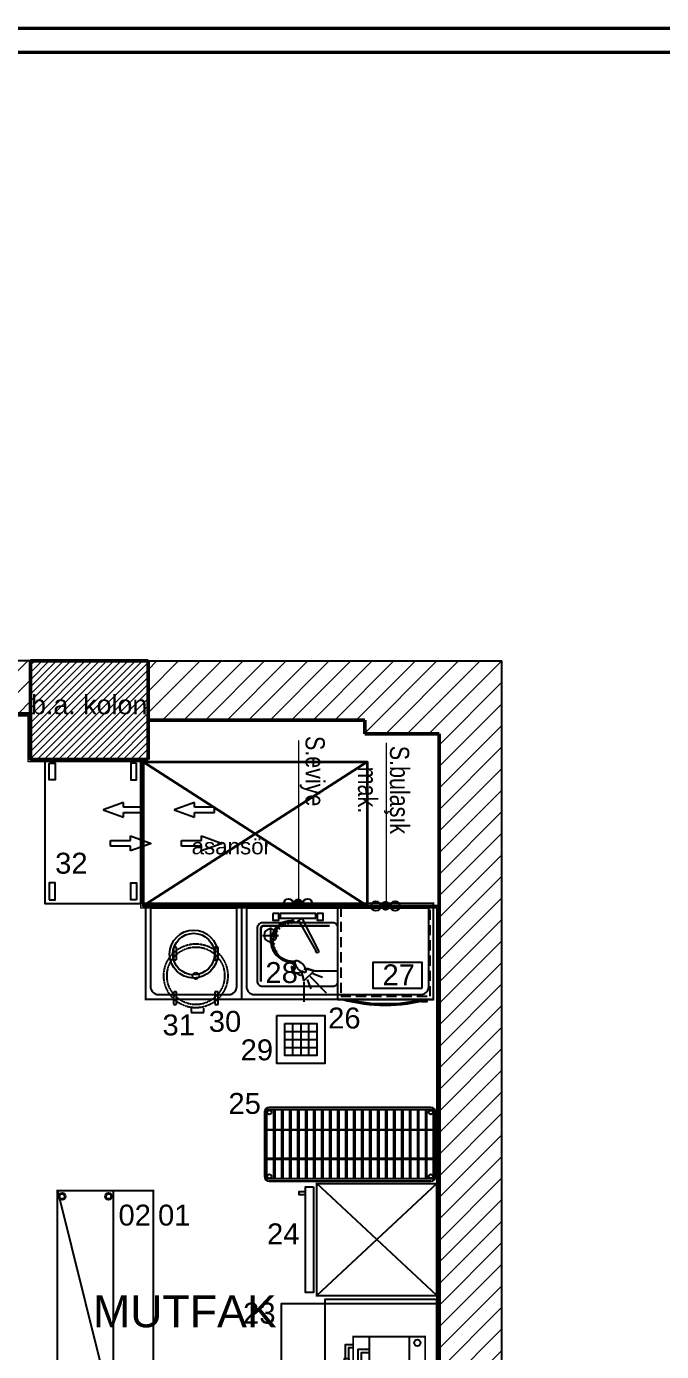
# Model space of a CAD drawing. Header units: millimetres. Extents: x 54215 to 67697, y 23496 to 56611.
# Drawn here: x 61614 to 62011, y 45025 to 45853 of the extents above; entities that cross this region are included whole.
import ezdxf
from ezdxf.enums import TextEntityAlignment as Align

# ---------------------------------------------------------------- set-up
doc = ezdxf.new("R2010")
doc.units = ezdxf.units.MM
for name, pattern in [('DASHDOT', [1, 0.5, -0.25, 0, -0.25]), ('DASHED', [19.05, 12.7, -6.35]), ('HIDDEN', [0.375, 0.25, -0.125])]:
    doc.linetypes.add(name, pattern=pattern)
for name, color, linetype, lineweight in [('- 0.09', 9, 'Continuous', 9), ('- 0.50', 30, 'Continuous', 50), ('END.MUTFAK', 135, 'Continuous', 25), ('no3_duvar kaplama', 8, 'Continuous', 0), ('no3_duvar mevcut', 4, 'Continuous', 35), ('no3_soğuk oda duvar', 163, 'Continuous', 20), ('no3_yazı sıhhi tesisat', 172, 'Continuous', 0), ('t_yazı', 154, 'Continuous', 25), ('YAZI', 8, 'Continuous', 13)]:
    doc.layers.add(name, color=color, linetype=linetype, lineweight=lineweight)
for name, color, linetype in [('-DWG_ANA', 7, 'Continuous'), ('-DWG_DETAY1', 7, 'Continuous'), ('-DWG_DETAY2', 7, 'Continuous'), ('AD', 7, 'Continuous'), ('NO', 4, 'Continuous'), ('NO-C', 7, 'Continuous'), ('PLAN', 7, 'Continuous'), ('S2000-002 Çizgi', 7, 'Continuous'), ('S2000-019 Su Tes İşaretler', 5, 'Continuous'), ('SIH', 4, 'Continuous'), ('wall', 4, 'Continuous')]:
    doc.layers.add(name, color=color, linetype=linetype)
doc.layers.add('0 rölöve', color=7, linetype='Continuous', true_color=0xf1380e)
doc.styles.add('lst_area', font='arial.ttf')
doc.styles.add('ROMANS', font='romans.shx', dxfattribs={"width": 0.8})
doc.styles.get("Standard").update_dxf_attribs({"font": 'arial.ttf'})
doc.styles.add('YAZI', font='arial.ttf', dxfattribs={"width": 0.8, "height": 0.6})
doc.linetypes.add('{ -E- }', pattern='A,4,-0.75,["E",Standard,S=0.15,R=0,X=-0.05,Y=-0.07],-0.75', length=5.5)

# ---------------------------------------------------------------- blocks, each defined once
blk = doc.blocks.new('asmakatplanblok')
at = {"layer": '- 0.09'}
h = blk.add_hatch(dxfattribs=at)
h.set_pattern_fill('ANSI31', color=256)
h.set_pattern_definition([(45, (61649.389, 25204.291), (-2.245064, 2.245064), [])])
h.paths.add_polyline_path([(62945, 26874.28), (62872, 26874.28), (62872, 26812.78), (62945, 26812.78)])
h.paths.add_polyline_path([(63630.5, 26869.78), (63557, 26869.78), (63557, 26808.28), (63630.5, 26808.28)])
h.paths.add_polyline_path([(64212, 26868.78), (64138.5, 26868.78), (64138.5, 26807.28), (64212, 26807.28)])
h.paths.add_polyline_path([(64209, 26081.28), (64136, 26081.28), (64136, 26019.78), (64209, 26019.78)])
h.paths.add_polyline_path([(63630.5, 26082.28), (63557.5, 26082.28), (63557.5, 26020.78), (63630.5, 26020.78)])
h.paths.add_polyline_path([(62945, 26076.28), (62872, 26076.28), (62872, 26014.78), (62945, 26014.78)])
h = blk.add_hatch(dxfattribs=at)
h.set_pattern_fill('ANSI31', color=256, scale=3)
h.set_pattern_definition([(45, (61649.389, 25204.291), (-6.735192, 6.735192), [])])
h.paths.add_polyline_path([(64394, 26197.68), (64394, 26174.39), (64406.24, 26174.39), (64406.24, 26197.68)])
h.paths.add_polyline_path([(64138.5, 26868.78), (63630.5, 26869.78), (63630.5, 26835.78), (64138.5, 26835.78)])
h.paths.add_polyline_path([(62945, 26019.78), (64136, 26019.78), (64136, 26051.28), (63630.5, 26051.28), (63630.5, 26020.78), (63557.5, 26020.78), (63557.5, 26051.28), (62945, 26051.28)])
h.paths.add_polyline_path([(63557, 26868.78), (62945, 26868.78), (62945, 26834.78), (63557, 26834.78)])
h.paths.add_polyline_path([(64209, 26019.78), (64433.02, 26019.78), (64433.02, 26868.78), (64212, 26868.78), (64212, 26831.78), (64347.5, 26831.78), (64347.5, 26823.28), (64394, 26823.28), (64394, 26085.78), (64372.06, 26085.78), (64372.06, 26051.28), (64209, 26051.28)])
at = {"layer": '- 0.50'}
for p, q in [((64138.5, 26868.78), (64138.5, 26807.28)), ((64138.5, 26868.78), (64212, 26868.78)), ((64212, 26807.28), (64212, 26868.78)), ((63630.5, 26835.78), (64138.5, 26835.78)), ((64212, 26831.78), (64347.5, 26831.78)), ((64347.5, 26831.78), (64347.5, 26823.28)), ((64347.5, 26823.28), (64394, 26823.28)), ((64394, 26823.28), (64394, 26085.78)), ((64138.5, 26807.28), (64212, 26807.28))]:
    blk.add_line(p, q, dxfattribs=at)
at = {"layer": '0 rölöve'}
blk.add_line((64138.5, 26868.78), (62945, 26868.78), dxfattribs=at)
blk.add_lwpolyline([(64212, 26868.78), (64433.02, 26868.78), (64433.02, 26019.78), (62945, 26019.78)], dxfattribs=at)
at = {"layer": 'no3_duvar kaplama'}
for p, q in [((64138, 26835.28), (63953.53, 26835.28)), ((64137, 26834.28), (63954.53, 26834.28)), ((64137, 26805.78), (64137, 26834.28)), ((64138, 26806.78), (64138, 26835.28)), ((64207.5, 26805.78), (64137, 26805.78)), ((64208.5, 26806.78), (64138, 26806.78)), ((64207.5, 26714.28), (64207.5, 26805.78)), ((64208.5, 26715.28), (64208.5, 26806.78)), ((64392.5, 26714.28), (64207.5, 26714.28)), ((64393.5, 26715.28), (64208.5, 26715.28)), ((64392.5, 26087.28), (64392.5, 26714.28)), ((64393.5, 26086.28), (64393.5, 26715.28))]:
    blk.add_line(p, q, dxfattribs=at)
at = {"layer": 'no3_duvar mevcut'}
for p, q in [((64349, 26715.78), (64209, 26805.78)), ((64349, 26805.78), (64209, 26715.78))]:
    blk.add_line(p, q, dxfattribs=at)
blk.add_lwpolyline([(64209, 26805.78), (64349, 26805.78), (64349, 26715.78), (64209, 26715.78)], close=True, dxfattribs=at)
blk.add_lwpolyline([(64209, 26805.78), (64209, 26715.78), (64394, 26715.78)], dxfattribs=at)
at = {"layer": '0 rölöve'}
blk.add_text('b.a. kolon', height=12, dxfattribs=at).set_placement((64138.81, 26835.47))
at = {"layer": 't_yazı', "insert": (64239.21, 26747.8), "char_height": 10, "width": 307.9126, "attachment_point": 7}
blk.add_mtext('asansör', dxfattribs=at)
blk = doc.blocks.new('DEPON1')
at = {"layer": '-DWG_ANA', "color": 0, "const_width": 1.2}
blk.add_lwpolyline([(70, 0), (0, 0), (0, 75), (70, 75)], close=True, dxfattribs=at)
at = {"layer": '-DWG_DETAY1', "color": 0}
blk.add_lwpolyline([(2, -2), (68, -2), (68, -7), (2, -7)], close=True, dxfattribs=at)
at = {"layer": '-DWG_DETAY2', "color": 0}
blk.add_lwpolyline([(7, -7), (7, -11), (5, -11), (5, -7)], dxfattribs=at)
for p, q in [((70, 75), (0, 0)), ((0, 75), (70, 0))]:
    blk.add_line(p, q)
at = {"layer": 'Defpoints', "color": 0, "linetype": 'ByBlock'}
blk.add_point((70, 75), dxfattribs=at)
blk = doc.blocks.new('EK_54R')
at = {"layer": '-DWG_DETAY1', "color": 0}
blk.add_lwpolyline([(22, -7), (-22, -7, 0.414214), (-25, -10), (-25, -44, 0.414214), (-22, -47), (22, -47, 0.414214), (25, -44), (25, -10, 0.414214)], format="xyb", close=True, dxfattribs=at)
at = {"layer": '-DWG_DETAY2', "color": 0, "const_width": 1.5}
blk.add_lwpolyline([(-20, -9), (21, -9, -0.414214), (23, -11), (23, -44)], format="xyb", dxfattribs=at)
at = {"layer": '-DWG_DETAY2', "color": 0}
for points in [[(22, -15), (12, -15)], [(17, -10), (17, -20)]]:
    blk.add_lwpolyline(points, dxfattribs=at)
blk.add_circle((17, -15), 4, dxfattribs=at)
blk = doc.blocks.new('E_126')
at = {"layer": '-DWG_ANA', "color": 0, "const_width": 1.2}
blk.add_lwpolyline([(0, -60), (0, 0), (120, 0), (120, -60)], close=True, dxfattribs=at)
at = {"layer": '-DWG_DETAY1', "color": 0, "linetype": 'Continuous'}
blk.add_lwpolyline([(3, -52), (3, -3), (117, -3), (117, -52, -0.414214), (112, -57), (8, -57, -0.414214)], format="xyb", close=True, dxfattribs=at)
blk = doc.blocks.new('E1N126R')
at = {"layer": 'NO-C', "color": 0}
blk.add_lwpolyline([(7, -53), (7, -37), (38, -37), (38, -53)], close=True, dxfattribs=at)
at = {"layer": 'PLAN', "color": 0, "linetype": 'Continuous'}
for name, p in [('E_126', (0, 0)), ('EK_54R', (85, -5))]:
    blk.add_blockref(name, p, dxfattribs=at)
at = {"layer": 'NO', "linetype": 'Continuous', "style": 'ROMANS', "width": 0.8}
blk.add_attdef('NO', text='', height=10, dxfattribs=at).set_placement((22, -45), align=Align.MIDDLE)
blk = doc.blocks.new('spreyünit')
at = {"layer": 'AD'}
for p, q in [((-13.41, -7.92), (-11.32, -9.91)), ((-11.96, -6.43), (-9.87, -8.42)), ((-9.94, -5.04), (-7.86, -7.03)), ((-8.06, -4.74), (-5.98, -6.73)), ((-6.08, -4.24), (-3.99, -6.23)), ((-3.52, -3.94), (-1.43, -5.93)), ((2.16, -2.99), (11.2, -2.99)), ((-17.21, -15.27), (-14.78, -16.83)), ((-16.53, -12.9), (-14.44, -14.89)), ((-15.69, -11.01), (-13.6, -13)), ((-14.83, -9.52), (-12.74, -11.51)), ((-17.15, -17.76), (-14.72, -19.32)), ((-17.07, -20.45), (-14.36, -21.44)), ((-15.75, -22.84), (-13.05, -23.83)), ((-3.97, -33.13), (-3.7, -33.08)), ((-3.7, -33.08), (-2.52, -36.84)), ((-3.11, -37.05), (-3.97, -33.13)), ((0.16, -37.91), (-3.11, -37.05)), ((-2.52, -36.84), (0.32, -37.16)), ((1.45, -38.82), (0.16, -37.91)), ((0.32, -37.16), (2.25, -36.73)), ((2.36, -38.5), (1.45, -38.82)), ((10.06, -35.88), (3.67, -42.19)), ((5.67, -41.24), (7.93, -47.1)), ((7.32, -39.28), (17.54, -49.65)), ((9.28, -37.63), (15.28, -39.88)), ((10.63, -35.83), (24, -35.83)), ((3.72, -42.74), (3.72, -55.36))]:
    blk.add_line(p, q, dxfattribs=at)
for points in [[(-15.69, 0), (-15.69, -4.35), (-12.02, -4.35), (-12.02, 0)], [(12.02, 0), (12.02, -4.35), (15.69, -4.35), (15.69, 0)]]:
    blk.add_lwpolyline(points, close=True, dxfattribs=at)
for points in [[(11.2, -2.99), (11.2, 0), (-11.2, 0), (-11.2, -2.99), (-2.33, -2.99)], [(-11.2, -0.7), (-12.02, -0.7)], [(-11.2, -2.2), (-12.02, -2.2)], [(-3.52, -3.94), (-2.27, -2.95), (2.21, -2.95), (-1.43, -5.93)], [(12.02, -0.7), (11.2, -0.7)], [(12.02, -2.2), (11.2, -2.2)]]:
    blk.add_lwpolyline(points, dxfattribs=at)
blk.add_lwpolyline([(2.45, -2.99), (12.79, -23.52, -1.623199), (11.29, -23.52), (0.44, -4.4)], format="xyb", dxfattribs=at)
for centre, radius, start, end in [((-4.07, -17.47), 12.9, 84.33522, 278.9037), ((-3.32, -17.49), 12.34, 84.79491, 279.72615), ((-1.13, -30.52), 0.878, 134.13044, 188.01239), ((4.35, -29.75), 6.42, 188.01239, 207.31302), ((-1.13, -30.52), 0.878, 80.24848, 134.13044), ((11.11, -26.26), 14.03, 207.31302, 216.99437), ((-2.07, -35.98), 6.42, 60.94786, 80.24848), ((-5.77, -42.63), 14.03, 51.2665, 60.94786), ((-17.89, -47.45), 26.17, 29.93546, 37.01891), ((16.62, -17.49), 23.99, 225.84174, 233.24016), ((80.53, -19.62), 80.11, 192.31187, 196.3602), ((-103.6, -61.42), 108.97, 10.16311, 13.63554), ((6.47, -31.25), 6.11, 227.09697, 246.86769), ((31.02, 64.28), 102.33, 254.59469, 258.178), ((0.42, -38.45), 5.32, 28.81189, 50.00635), ((4.21, -36.01), 0.878, 260.24848, 314.13044), ((-12.96, -107.2), 74.94, 72.11197, 76.29749), ((4.21, -36.01), 0.878, 314.13044, 8.01239)]:
    blk.add_arc(centre, radius, start, end, dxfattribs=at)
blk = doc.blocks.new('SPREY ÜNİTESİ')
at = {"layer": 'END.MUTFAK'}
blk.add_blockref('spreyünit', (0.93, 0), dxfattribs=at)
blk = doc.blocks.new('A$C2A057B8E')
at = {"layer": 'S2000-002 Çizgi', "elevation": 0}
blk.add_lwpolyline([(-38.29, 29.34), (-38.29, -30.66), (21.71, -30.66), (21.71, 29.34)], close=True, dxfattribs=at)
at = {"layer": 'S2000-002 Çizgi', "linetype": 'DASHED', "ltscale": 0.5, "elevation": 0}
blk.add_lwpolyline([(-36.29, 27.34), (-36.29, -28.66), (19.71, -28.66), (19.71, 27.34)], close=True, dxfattribs=at)
at = {"layer": 'S2000-002 Çizgi', "elevation": 0}
for points in [[(-38.64, -26.51), (-39.75, -26.51), (-39.75, -22.87)], [(-38.78, -22.87), (-38.29, -22.87), (-38.29, -26.51)]]:
    blk.add_lwpolyline(points, dxfattribs=at)
at = {"layer": 'S2000-002 Çizgi'}
for centre, radius, start, end in [((58.65, -0.56, 0), 100.61, 164.49408, 195.50592), ((67.53, -0.56, 0), 108.49, 167.28187, 192.71813)]:
    blk.add_arc(centre, radius, start, end, dxfattribs=at)
blk = doc.blocks.new('500 TB')
at = {"layer": 'no3_soğuk oda duvar'}
blk.add_blockref('A$C2A057B8E', (-21.71, 30.66, 0), dxfattribs=at)
blk = doc.blocks.new('TM1')
at = {"layer": '-DWG_ANA', "color": 0, "const_width": 1.2}
blk.add_lwpolyline([(0, 45), (40, 45), (40, 0), (0, 0)], close=True, dxfattribs=at)
at = {"layer": '-DWG_DETAY1', "color": 0}
for points in [[(0, 35), (40, 35)], [(0, 10), (40, 10)], [(8, 10), (8, 3), (32, 3), (32, 10)], [(10, 10), (10, 5), (30, 5), (30, 10)], [(5, 0), (5, -5), (13.73, -5)], [(7, 0), (7, -3), (13.73, -3)], [(26.65, -3), (33, -3), (33, 0)], [(26.65, -5), (35, -5), (35, 0)]]:
    blk.add_lwpolyline(points, dxfattribs=at)
blk.add_lwpolyline([(13.73, -2.56), (13.73, -5.56), (26.65, -5.56), (26.65, -2.56)], close=True, dxfattribs=at)
at = {"layer": '-DWG_DETAY2', "color": 0}
for points in [[(19.43, -5.56), (19.36, -6.49, 0.208017), (21.26, -6.46), (21.18, -5.56)], [(20.75, -0.74, 0.419508), (19.81, -0.76), (19.67, -2.56, 0.208017)]]:
    blk.add_lwpolyline(points, format="xyb", dxfattribs=at)
for points in [[(20.91, -2.56), (20.75, -0.74)], [(26.82, -2.07), (27.14, -3.59), (29, -3.58)], [(27.56, -3.43), (27.33, -2.09)], [(28.76, -3.44), (28.76, -2.07)], [(28.76, -3.59), (28.76, -3.58)], [(30.7, -2.09), (30.39, -3.58), (29, -3.58)], [(29.93, -3.58), (29.93, -3.58)], [(29.95, -3.43), (30.18, -2.08)]]:
    blk.add_lwpolyline(points, dxfattribs=at)
for points in [[(31.14, -0.96), (25.3, -0.96), (25.87, -1.5), (31.04, -1.51), (31.86, -1.5), (32.31, -0.94)], [(30.31, -1.65), (26.13, -1.65), (26.57, -2.07), (28.31, -2.07), (31.04, -2.09), (31.48, -1.64)]]:
    blk.add_lwpolyline(points, close=True, dxfattribs=at)
for centre in [(3.78, 40.14), (19.78, 40.14), (35.78, 40.14)]:
    blk.add_circle(centre, 2, dxfattribs=at)
for centre, radius, start, end in [((27.01, -2.58), 1.02, 277.06542, 302.58422), ((28.16, -2.24), 1.33, 243.22105, 296.49232), ((29.35, -2.24), 1.33, 243.59222, 296.86348), ((30.5, -2.57), 1.02, 237.50031, 263.01912)]:
    blk.add_arc(centre, radius, start, end, dxfattribs=at)
blk = doc.blocks.new('İSTİF RAFI 107')
at = {"layer": 'END.MUTFAK'}
for p, q in [((-31.4, 10.69), (-31.4, -29.31)), ((72.6, 13.69), (-28.4, 13.69)), ((75.6, -29.31), (75.6, 10.69)), ((-28.4, -32.31), (72.6, -32.31)), ((72.6, -32.31), (-28.4, -32.31))]:
    blk.add_line(p, q, dxfattribs=at)
for points in [[(-29.87, 12.41), (74.06, 12.41), (74.06, -30.93), (-29.87, -30.93)], [(-25.49, 12.41), (-25, 12.41), (-25, -30.93), (-25.49, -30.93)], [(-20.49, 12.41), (-20, 12.41), (-20, -30.93), (-20.49, -30.93)], [(-15.49, 12.41), (-15, 12.41), (-15, -30.93), (-15.49, -30.93)], [(-10.49, 12.41), (-10, 12.41), (-10, -30.93), (-10.49, -30.93)], [(-5.49, 12.41), (-5, 12.41), (-5, -30.93), (-5.49, -30.93)], [(-0.49, 12.41), (0, 12.41), (0, -30.93), (-0.49, -30.93)], [(4.51, 12.41), (5, 12.41), (5, -30.93), (4.51, -30.93)], [(9.51, 12.41), (10, 12.41), (10, -30.93), (9.51, -30.93)], [(14.51, 12.41), (15, 12.41), (15, -30.93), (14.51, -30.93)], [(19.51, 12.41), (20, 12.41), (20, -30.93), (19.51, -30.93)], [(24.51, 12.41), (25, 12.41), (25, -30.93), (24.51, -30.93)], [(29.51, 12.41), (30, 12.41), (30, -30.93), (29.51, -30.93)], [(34.51, 12.41), (35, 12.41), (35, -30.93), (34.51, -30.93)], [(39.51, 12.41), (40, 12.41), (40, -30.93), (39.51, -30.93)], [(44.51, 12.41), (45, 12.41), (45, -30.93), (44.51, -30.93)], [(49.51, 12.41), (50, 12.41), (50, -30.93), (49.51, -30.93)], [(54.51, 12.41), (55, 12.41), (55, -30.93), (54.51, -30.93)], [(59.51, 12.41), (60, 12.41), (60, -30.93), (59.51, -30.93)], [(64.51, 12.41), (65, 12.41), (65, -30.93), (64.51, -30.93)], [(69.51, 12.41), (70, 12.41), (70, -30.93), (69.51, -30.93)], [(74.06, 0), (74.06, -0.49), (-29.87, -0.49), (-29.87, 0)], [(74.06, -18.61), (74.06, -18.12), (-29.87, -18.12), (-29.87, -18.61)]]:
    blk.add_lwpolyline(points, close=True, dxfattribs=at)
for centre in [(-28.4, 10.69), (72.6, 10.69), (-28.4, -29.31), (72.6, -29.31)]:
    blk.add_circle(centre, 1.3, dxfattribs=at)
for centre, start, end in [((-28.4, 10.69), 90, 180), ((72.6, 10.69), 0, 90), ((72.6, 10.69), 0, 90), ((-28.4, -29.31), 180, 270), ((-28.4, -29.31), 180, 270), ((72.6, -29.31), 270, 0), ((72.6, -29.31), 270, 0), ((72.6, -29.31), 270, 0)]:
    blk.add_arc(centre, 3, start, end, dxfattribs=at)
blk = doc.blocks.new('OK3')
at = {"layer": 'AD', "color": 7}
for p, q in [((-4.79, -8.29, 87.5), (-0.13, 4.51, 87.5)), ((-0.13, 4.51, 87.5), (4.53, -8.29, 87.5)), ((-1.84, -8.29, 87.5), (-4.79, -8.29, 87.5)), ((-1.84, -20.86, 87.5), (-1.84, -8.29, 87.5)), ((4.53, -8.29, 87.5), (1.58, -8.29, 87.5)), ((1.58, -8.29, 87.5), (1.58, -20.86, 87.5)), ((1.58, -20.86, 87.5), (-1.84, -20.86, 87.5))]:
    blk.add_line(p, q, dxfattribs=at)
blk = doc.blocks.new('COPARAB')
at = {"layer": '-DWG_ANA', "color": 0, "linetype": 'HIDDEN'}
for radius in [20, 18]:
    blk.add_circle((-1, 23), radius, dxfattribs=at)
at = {"layer": '-DWG_DETAY1', "color": 0, "linetype": 'HIDDEN'}
for points in [[(-15, 41), (-15, 33), (-13, 33), (-13, 41)], [(11, 41), (11, 33), (13, 33), (13, 41)], [(-15, 13), (-15, 5), (-13, 5), (-13, 13)], [(11, 13), (11, 5), (13, 5), (13, 13)]]:
    blk.add_lwpolyline(points, close=True, dxfattribs=at)
blk.add_lwpolyline([(-4, 3), (-4, 0), (4, 0), (4, 3)], dxfattribs=at)
blk.add_circle((-1, 23), 2, dxfattribs=at)
blk = doc.blocks.new('YRI013')
at = {"layer": '-DWG_ANA', "color": 0}
blk.add_lwpolyline([(0, 0), (30, 0), (30, -30), (0, -30)], close=True, dxfattribs=at)
at = {"layer": '-DWG_DETAY1', "color": 0}
for p, q in [((10, -25), (10, -5)), ((15, -5), (15, -25)), ((20, -25), (20, -5)), ((5, -10), (25, -10)), ((5, -15), (25, -15)), ((5, -20), (25, -20))]:
    blk.add_line(p, q, dxfattribs=at)
blk.add_lwpolyline([(5, -5), (25, -5), (25, -25), (5, -25)], close=True, dxfattribs=at)
blk = doc.blocks.new('MUTFAK')
at = {"layer": '-DWG_ANA', "color": 0, "const_width": 1.2}
blk.add_lwpolyline([(66520.45, 26528.2), (66520.45, 26588.2), (66460.45, 26588.2), (66460.45, 26528.2)], close=True, dxfattribs=at)
blk.add_lwpolyline([(66405.2, 26408.7), (66405.2, 26268.7), (66465.2, 26268.7), (66465.2, 26408.7), (66405.2, 26408.7)], dxfattribs=at)
at = {"layer": '-DWG_DETAY1', "color": 0, "linetype": 'Continuous'}
blk.add_lwpolyline([(66517.45, 26536.2), (66517.45, 26585.2), (66463.45, 26585.2), (66463.45, 26536.2, 0.414214), (66468.45, 26531.2), (66512.45, 26531.2, 0.414214)], format="xyb", close=True, dxfattribs=at)
for points in [[(66457.45, 26678.2), (66397.45, 26678.2), (66397.45, 26588.2), (66457.45, 26588.2), (66457.45, 26678.2)], [(66642.45, 26260.64), (66642.45, 26340.64), (66572.45, 26340.64), (66572.45, 26260.64), (66642.45, 26260.64)]]:
    blk.add_lwpolyline(points)
for points in [[(66400.12, 26675.91), (66403.74, 26675.91), (66403.74, 26665.46), (66400.12, 26665.46)], [(66454.79, 26675.91), (66451.16, 26675.91), (66451.16, 26665.46), (66454.79, 26665.46)], [(66400.12, 26590.5), (66403.74, 26590.5), (66403.74, 26600.95), (66400.12, 26600.95)], [(66454.79, 26590.5), (66451.16, 26590.5), (66451.16, 26600.95), (66454.79, 26600.95)]]:
    blk.add_lwpolyline(points, close=True)
at = {"linetype": '{ -E- }'}
for points in [[(66405.2, 26408.7), (66440.2, 26408.7), (66440.2, 26268.7), (66405.2, 26268.7), (66405.2, 26408.7), (66440.2, 26268.7)], [(66642.45, 25958.2), (66545.45, 25958.2), (66545.45, 26338.2), (66642.45, 26338.2)]]:
    blk.add_lwpolyline(points, dxfattribs=at)
for centre, radius in [((66490.45, 26556.51), 15), ((66490.45, 26556.51), 13), ((66408.14, 26405.08), 2.1), ((66408.14, 26405.08), 1.6), ((66437.26, 26405.08), 2.1), ((66437.26, 26405.08), 1.6)]:
    blk.add_circle(centre, radius)
at = {"xscale": -1, "rotation": 90}
for p in [(66438.29, 26646.54), (66482.72, 26646.54)]:
    blk.add_blockref('OK3', p, dxfattribs=at)
for name, p, rotation in [('OK3', (66459.27, 26625.58), 270), ('OK3', (66503.7, 26625.58), 270), ('500 TB', (66640.45, 26588.2), 90), ('DEPON1', (66567.45, 26413.02), 270), ('TM1', (66590.23, 26317.32), 270)]:
    blk.add_blockref(name, p, dxfattribs=dict(rotation=rotation))
at = {"xscale": -1}
blk.add_blockref('E1N126R', (66640.45, 26588.2), dxfattribs=at)
for name, p in [('SPREY ÜNİTESİ', (66554.78, 26581.95)), ('COPARAB', (66492.8, 26519.92)), ('YRI013', (66542.43, 26518.2)), ('İSTİF RAFI 107', (66566.17, 26446.91))]:
    blk.add_blockref(name, p)
at = {"layer": 'YAZI', "style": 'lst_area'}
for s, p in [('32', (66403.83, 26606.76)), ('28', (66535.32, 26538.43)), ('27', (66608.55, 26536.97)), ('31', (66470.95, 26505.68)), ('30', (66499.91, 26507.9)), ('26', (66574.54, 26509.99)), ('29', (66519.82, 26490.11)), ('25', (66512.19, 26456.64)), ('02', (66443.44, 26386.82)), ('01', (66468.17, 26386.82)), ('24', (66536.35, 26375.09)), ('23', (66521.35, 26325.54))]:
    blk.add_text(s, height=13.071, dxfattribs=at).set_placement(p)
blk = doc.blocks.new('A$C7E7D3E18')
at = {"layer": 'SIH', "linetype": 'Continuous', "const_width": 6}
blk.add_lwpolyline([(3, 6, 1), (9, 6, 1)], format="xyb", close=True, dxfattribs=at)
blk = doc.blocks.new('A$C6E87713E')
at = {"layer": 'S2000-019 Su Tes İşaretler'}
for centre in [(5.9, 6.3), (29.9, 6.3)]:
    blk.add_circle(centre, 5.89, dxfattribs=at)
blk.add_blockref('A$C7E7D3E18', (11.9, 0))

msp = doc.modelspace()

# ---------------------------------------------------------------- linework, layer by layer
at = {"color": 252, "const_width": 2.135}
for points in [[(62947.87, 44051.85), (60159.461, 44051.85), (60159.461, 45851.85), (62947.87, 45851.85), (62947.87, 44712.802, -0.4142136), (62922.784, 44687.715), (62543.978, 44687.715, 0.4142136), (62533.943, 44677.68), (62533.943, 44433.843, 0.4142136), (62543.978, 44423.808), (62922.784, 44423.808, -0.4142136), (62947.87, 44398.722), (62947.87, 44051.85)], [(62932.819, 44712.802, -0.4142136), (62922.784, 44702.767), (62543.978, 44702.767, 0.4142136), (62518.891, 44677.68), (62518.891, 44433.843, 0.4142136), (62543.978, 44408.756), (62922.784, 44408.756, -0.4142136), (62932.819, 44398.722), (62932.819, 44066.902), (60174.512, 44066.902), (60174.512, 45836.798), (62932.819, 45836.798), (62932.819, 44712.802)]]:
    msp.add_lwpolyline(points, format="xyb", dxfattribs=at)
at = {"layer": 'no3_yazı sıhhi tesisat', "elevation": 0.002}
for points in [[(61784.618, 45302.54), (61784.618, 45406.651)], [(61839.368, 45301.04), (61839.368, 45405.151)]]:
    msp.add_lwpolyline(points, dxfattribs=at)

# ---------------------------------------------------------------- block references
for name, p in [('asmakatplanblok', (-2521.664, 18587.575)), ('MUTFAK', (-4771.618, 18716.654))]:
    msp.add_blockref(name, p)
at = {"layer": 'wall', "color": 0, "linetype": 'DASHDOT', "xscale": 0.5, "yscale": 0.5, "zscale": 0.5, "rotation": 180}
for p in [(61793.061, 45307.857), (61847.811, 45306.357)]:
    msp.add_blockref('A$C6E87713E', p, dxfattribs=at)

# ---------------------------------------------------------------- texts
at = {"layer": 'no3_yazı sıhhi tesisat', "char_height": 12, "width": 65.25724, "attachment_point": 5, "rotation": 270, "style": 'YAZI'}
for s, insert in [('S.eviye', (61793.001, 45387.471, 0.002)), ('S.bulaşık mak.', (61837.53, 45375.75, 0.002))]:
    msp.add_mtext(s, dxfattribs=dict(at, insert=insert))
at = {"layer": 't_yazı', "insert": (61655.894, 45039.606), "char_height": 20, "width": 615.82526, "attachment_point": 7}
msp.add_mtext('MUTFAK', dxfattribs=at)

doc.saveas('drawing.dxf')
